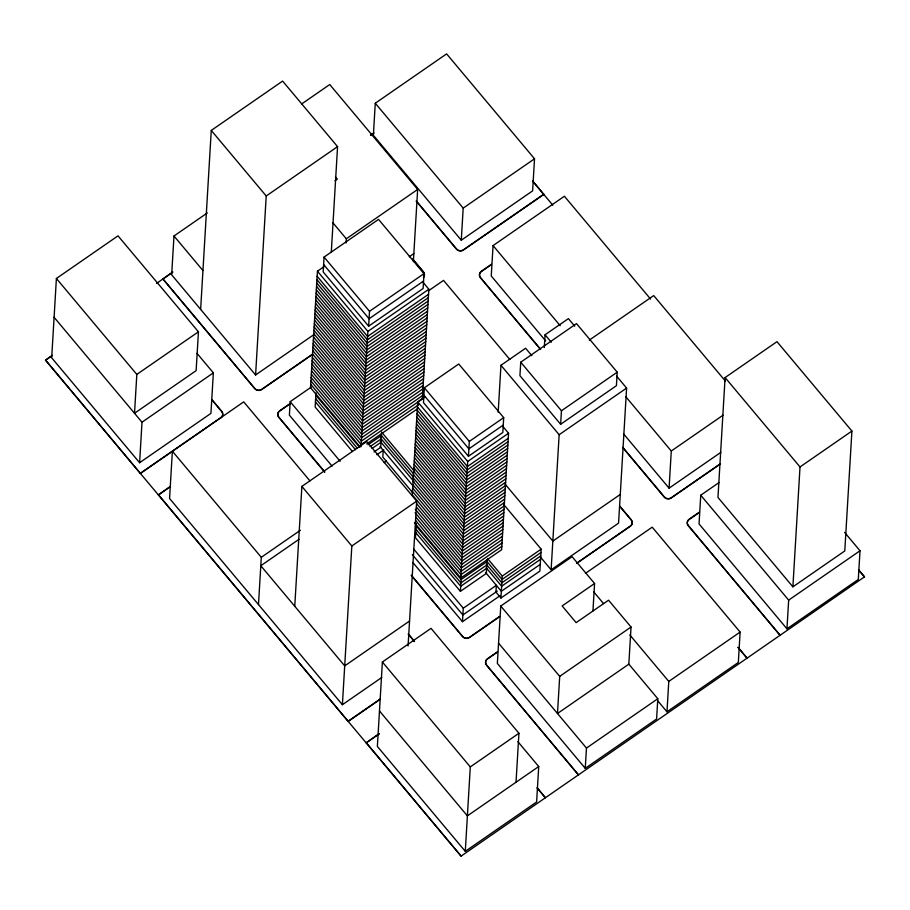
<?xml version="1.0" encoding="UTF-8"?>
<svg xmlns="http://www.w3.org/2000/svg" width="910" height="910" viewBox="0 0 910 910"><rect width="100%" height="100%" fill="white"/><g stroke="black" fill="none" stroke-linecap="round" stroke-linejoin="round"><path stroke-width="1.36" d="M858.574 569.774L864.5 576.849L461.086 856.117L45.5 360.224L50.778 356.345M56.397 278.471L136.819 374.431L134.521 413.265L196.128 370.643L198.437 331.809L118.016 235.849L56.397 278.471L51.688 357.823L139.605 462.724L210.938 413.379L213.35 372.85L197.038 353.387M139.605 462.724L142.006 422.206L54.099 317.306M45.511 359.996L140.402 473.462L243.721 401.867L309.946 480.889M172.388 272.238L162.89 279.017L254.8 388.695A4.914 4.47 3.4 0 0 261.682 389.571L311.948 354.809M170.466 486.349L158.386 494.926L170.454 486.577M207.344 212.917L173.981 235.997L171.671 274.831L255.585 374.965L314.268 334.368M200.644 309.4L211.268 130.426L282.612 81.081L337.564 146.646L331.286 252.332M255.585 374.965L266.22 195.991L211.268 130.426M258.486 604.581L261.295 557.307L172.377 451.212L169.567 498.487L342.399 704.715L381.779 677.472M311.095 387.216L290.199 401.674L289.391 415.176L332.07 466.113M294.76 606.276L301.881 486.395L366.73 441.543L416.689 501.137L408.078 645.975M324.335 266.425L317.442 271.203L310.515 387.694L360.064 446.821M315.986 392.938L315.156 407.009L352.42 451.485M324.062 257.075L323.175 271.931L368.63 326.178L423.116 288.493L423.992 273.637L378.537 219.39L324.062 257.075L369.517 311.311L368.63 326.178M346.062 242.97L346.312 238.784L332.867 222.734M375.273 103.228L373.373 135.317L461.279 240.217L532.623 190.861L534.523 158.784L446.617 53.883L375.273 103.228L463.19 208.128L461.279 240.217M342.399 704.715L351.829 546L301.881 486.395M361.031 446.764L367.89 331.399L317.442 271.203M158.397 494.699L348.2 721.414L380.369 699.164M381.62 432.148L380.71 447.333L374.01 451.974M383.212 450.313L382.814 457.07L412.799 492.856M379.265 733.608L366.184 742.867L379.254 733.824M516.027 782.236L518.939 733.267L431.022 628.366L382.382 662.014L377.366 746.428L465.283 851.328L536.616 801.983L538.72 766.527L517.881 741.661M413.367 261.705L417.656 189.439L329.738 84.539L301.801 103.865M424.754 397.044L417.747 401.89L412.23 494.756L462.178 554.361L503.037 526.094M422.547 281.702L428.849 289.232L422.331 398.978L361.372 441.145L310.913 380.949M416.291 523.625L415.46 537.696L460.414 591.341L486.361 573.402L487.191 559.332M424.367 387.774L423.48 402.629L468.445 456.274L502.809 432.5L503.696 417.633L458.742 364L424.367 387.774L469.321 441.418L468.445 456.274M503.105 426.733L508.553 433.228L501.637 549.731L460.778 577.998L467.695 461.495L417.747 401.89M460.414 591.341L461.325 576.144M500.329 595.515L462.473 621.701L463.27 608.198L413.663 549.003M650.593 299.083L564.393 196.242L493.061 245.586L491.252 275.98L545.693 340.932M461.086 856.117L366.195 742.64M465.283 851.328L470.288 766.914L382.382 662.014M498.179 412.093L500.955 365.285L525.605 348.234L531.85 355.685M495.95 592.069L496.348 585.323L463.27 608.198M503.742 504.527L541.154 549.162L539.857 571.116L500.944 598.029L502.252 576.087L487.646 558.66M500.762 606.037L497.349 663.435L585.255 768.336L656.599 718.991L657.805 698.732L628.833 664.163L631.039 627.024L608.562 600.202L576.132 622.633L562.152 605.935L594.571 583.503L572.094 556.692L500.762 606.037L559.696 676.369L557.489 713.508L628.833 664.163M520.736 362.191L519.928 375.705L560.64 424.276L616.423 385.692L617.219 372.19L576.508 323.607L520.736 362.191L561.447 410.774L560.64 424.276M532.805 181.056L543.805 194.433L463.383 250.057A4.914 4.47 3.4 0 1 456.49 249.169L416.291 201.19M544.305 347.54L545.056 334.778L568.409 318.625L574.779 326.224M616.605 376.137L626.603 388.07L618.572 523.136L551.13 569.797L559.149 434.718L500.955 365.285M592.945 611.019L594.571 583.503M585.255 768.336L586.461 748.077L498.555 643.177M720.856 452.35L669.077 488.158L671.284 451.019L625.921 396.885M585.471 573.346L652.208 527.174L740.126 632.075L738.317 662.469L666.973 711.813L668.782 681.419L629.811 634.918M719.162 482.482L700.745 495.222L699.051 523.921L786.957 628.821L858.301 579.477L860.007 550.777L844.594 532.384M725.099 377.559L717.967 497.429L792.894 586.836L844.787 550.948L851.908 431.067L776.981 341.671L725.099 377.559L800.015 466.955L792.894 586.836M786.957 628.821L788.663 600.122L700.745 495.222M864.5 576.849L858.551 570.001M266.22 195.991L337.564 146.646M370.927 134.907L373.032 133.451M45.5 360.224L52.518 355.366M156.577 283.385L172.945 272.056M370.552 135.374L374.067 132.94M335.039 180.68L337.291 179.122L335.46 176.938M136.819 374.431L198.437 331.809M346.312 238.784L417.656 189.439M142.006 422.206L213.35 372.85M463.19 208.128L534.523 158.784M409.238 256.779L413.845 253.594M369.517 311.311L423.992 273.637M140.424 473.234L220.834 417.61A4.914 4.47 3.4 0 0 221.733 411.343L211.882 399.592M311.959 354.582L261.693 389.355A4.914 4.47 3.4 0 1 254.811 388.468L162.901 278.801M543.816 194.205L463.395 249.829A4.914 4.47 3.4 0 1 456.513 248.942L416.302 200.962M423.548 281.065L369.073 318.75L323.619 264.503M367.89 331.399L428.849 289.232M428.371 290.881L443.545 280.382L509.839 359.484M428.553 294.294L367.583 336.461L317.135 276.265M428.348 297.672L367.39 339.839L316.93 279.643M428.144 301.051L367.185 343.218L316.737 283.021M427.95 304.418L366.98 346.596L316.532 286.388M427.745 307.796L366.787 349.975L316.339 289.767M289.733 403.858L279.677 410.808A4.914 4.47 3.4 0 0 278.79 417.076L324.745 471.903M491.434 264.332L481.379 271.294A4.914 4.47 3.4 0 0 480.48 277.561L540.574 349.258M289.721 404.074L279.666 411.036A4.914 4.47 3.4 0 0 278.767 417.303L324.722 472.131M491.423 264.56L481.367 271.51A4.914 4.47 3.4 0 0 480.469 277.777L540.563 349.486M427.552 311.174L366.582 353.342L316.134 293.145M427.347 314.553L366.377 356.72L315.929 296.524M427.143 317.931L366.184 360.098L315.736 299.902M426.949 321.31L365.979 363.477L315.531 303.28M426.745 324.688L365.786 366.855L315.326 306.659M426.54 328.055L365.581 370.233L315.133 310.026M426.346 331.433L365.376 373.612L314.928 313.404M426.142 334.812L365.183 376.979L314.724 316.782M425.937 338.19L364.978 380.357L314.53 320.161M425.743 341.568L364.774 383.736L314.325 323.539M425.539 344.947L364.58 387.114L314.132 326.917M425.345 348.325L364.375 390.492L313.927 330.296M425.141 351.692L364.171 393.871L313.723 333.663M424.936 355.071L363.977 397.249L313.529 337.041M424.742 358.449L363.772 400.616L313.324 340.42M424.538 361.827L363.579 403.995L313.12 343.798M424.333 365.206L363.374 407.373L312.926 347.176M424.14 368.584L363.17 410.751L312.721 350.555M423.935 371.962L362.976 414.13L312.517 353.933M423.73 375.341L362.772 417.508L312.323 357.3M423.537 378.708L362.567 420.886L312.119 360.678M423.332 382.086L362.373 424.253L311.925 364.057M423.139 385.465L362.169 427.632L311.721 367.435M422.934 388.843L361.964 431.01L311.516 370.814M422.729 392.221L361.771 434.388L311.322 374.192M422.536 395.6L361.566 437.767L311.118 377.57M418.68 404.734L361.168 444.524L310.72 384.316M366.719 443.921L418.475 408.112M368.015 444.785L381.415 435.515M370.04 446.617L381.21 438.893M372.076 448.448L381.017 442.271M376.842 454.727L383.804 449.904M384.168 462.61L386.488 461.006M261.295 557.307L300.414 530.246M299.003 539.312L260.795 565.747L344.708 665.881L409.557 621.018M589.27 340.147L653.71 295.579L725.384 381.097M469.321 441.418L503.696 417.633M503.253 425.061L468.877 448.846L423.923 395.202M467.695 461.495L508.553 433.228M351.829 546L416.689 501.137M508.258 438.301L467.399 466.557L417.44 406.952M508.053 441.668L467.194 469.935L417.246 410.33M507.848 445.047L466.989 473.314L417.042 413.709M561.447 410.774L617.219 372.19M507.655 448.425L466.796 476.692L416.837 417.087M507.45 451.804L466.591 480.07L416.643 420.465M507.245 455.182L466.386 483.449L416.439 423.844M507.052 458.56L466.193 486.816L416.245 427.222M506.847 461.939L465.988 490.194L416.041 430.589M506.654 465.306L465.795 493.573L415.836 433.968M506.449 468.684L465.59 496.951L415.642 437.346M559.149 434.718L626.603 388.07M506.244 472.062L465.385 500.329L415.438 440.724M506.051 475.441L465.192 503.708L415.233 444.103M505.846 478.819L464.987 507.086L415.04 447.481M505.641 482.198L464.783 510.453L414.835 450.86M505.448 485.576L464.589 513.832L414.63 454.226M505.243 488.943L464.384 517.21L414.437 457.605M505.039 492.321L464.18 520.588L414.232 460.983M504.845 495.7L463.986 523.967L414.039 464.362M504.64 499.078L463.781 527.345L413.834 467.74M504.447 502.457L463.588 530.723L413.629 471.118M504.242 505.835L463.383 534.09L413.436 474.497M504.038 509.213L463.179 537.469L413.231 477.864M503.844 512.592L462.985 540.847L413.026 481.242M503.639 515.959L462.78 544.226L412.833 484.62M503.435 519.337L462.576 547.604L412.628 487.999M503.241 522.715L462.382 550.982L412.423 491.377M502.832 529.472L461.973 557.728L416.564 503.548M502.638 532.851L461.779 561.106L416.37 506.927M502.434 536.229L461.575 564.484L415.256 509.213M502.24 539.596L461.381 567.863L415.062 512.592M502.036 542.974L461.177 571.241L415.768 517.051M501.831 546.353L460.972 574.62L415.563 520.429M487.055 561.584L461.12 579.522L416.166 525.878M486.861 564.951L460.915 582.901L415.961 529.256M486.657 568.329L460.722 586.279L415.756 532.634M671.284 451.019L723.063 415.199M502.252 576.087L541.154 549.162M620.279 494.437L552.836 541.086L504.64 483.585M540.961 552.541L502.047 579.465L486.531 560.947M540.756 555.919L501.842 582.832L486.327 564.325M540.563 559.297L501.649 586.211L486.133 567.703M497.292 591.136L462.872 614.955L412.366 554.69M540.256 564.359L501.342 591.284L485.53 572.401M348.212 721.186L380.38 698.937M499.647 616.434L469.492 637.296A4.914 4.47 3.4 0 1 462.61 636.409L411.343 575.245M576.724 563.131L630.334 526.037A4.914 4.47 3.4 0 0 631.233 519.769L619.744 506.062M720.447 463.713L671.193 497.781A4.914 4.47 3.4 0 1 664.3 496.894L622.77 447.333M499.635 616.661L469.48 637.523A4.914 4.47 3.4 0 1 462.587 636.636L411.331 575.473M576.701 563.347L630.323 526.264A4.914 4.47 3.4 0 0 631.21 519.997L619.721 506.29M720.436 463.929L671.182 498.009A4.914 4.47 3.4 0 1 664.289 497.122L622.759 447.561M497.531 651.799L487.476 658.749A4.914 4.47 3.4 0 0 486.577 665.017L578.476 774.91L486.566 665.244A4.914 4.47 3.4 0 1 487.464 658.976L497.508 652.026M699.221 512.284L689.177 519.235A4.914 4.47 3.4 0 0 688.279 525.502L780.177 635.396L688.267 525.73A4.914 4.47 3.4 0 1 689.166 519.462L699.21 512.512M800.015 466.955L851.908 431.067M559.696 676.369L631.039 627.024M470.288 766.914L518.939 733.267M538.72 766.527L467.387 815.872L379.47 710.972M668.782 681.419L740.126 632.075M788.663 600.122L860.007 550.777M586.461 748.077L657.805 698.732M532.748 181.238L552.791 205.16M493.061 245.586L560.196 325.7M545.056 334.778L551.301 342.228M623.714 434.036L669.077 488.158M412.765 259.1L423.434 271.828A4.914 4.47 3.4 0 1 423.491 277.22M738.09 647.283L747.099 658.283L738.067 647.51M412.753 259.327L423.423 272.056A4.914 4.47 3.4 0 1 423.48 277.436M422.547 387.353L424.356 389.514M593.559 591.659L603.523 603.558M540.221 556.784L551.13 569.797M657.919 700.996L666.973 711.813M381.79 432.352L414.641 471.551M380.676 434.639L413.527 473.837M380.471 438.017L413.322 477.215M380.278 441.396L414.039 481.674M379.971 446.457L413.743 486.748M495.495 591.523L500.944 598.029M315.85 395.19L359.495 447.254M315.656 398.569L357.471 448.459M315.451 401.936L355.457 449.676M414.459 522.727L460.778 577.998M173.981 235.997L202.953 270.566M290.199 401.674L340.147 461.279M412.867 562.516L462.473 621.701M408.317 633.986L414.505 641.368M537.207 787.776L545.397 797.797L537.196 788.003M211.871 399.82L221.721 411.57A4.914 4.47 3.4 0 1 220.823 417.838M408.306 634.213L414.494 641.595"/></g></svg>
